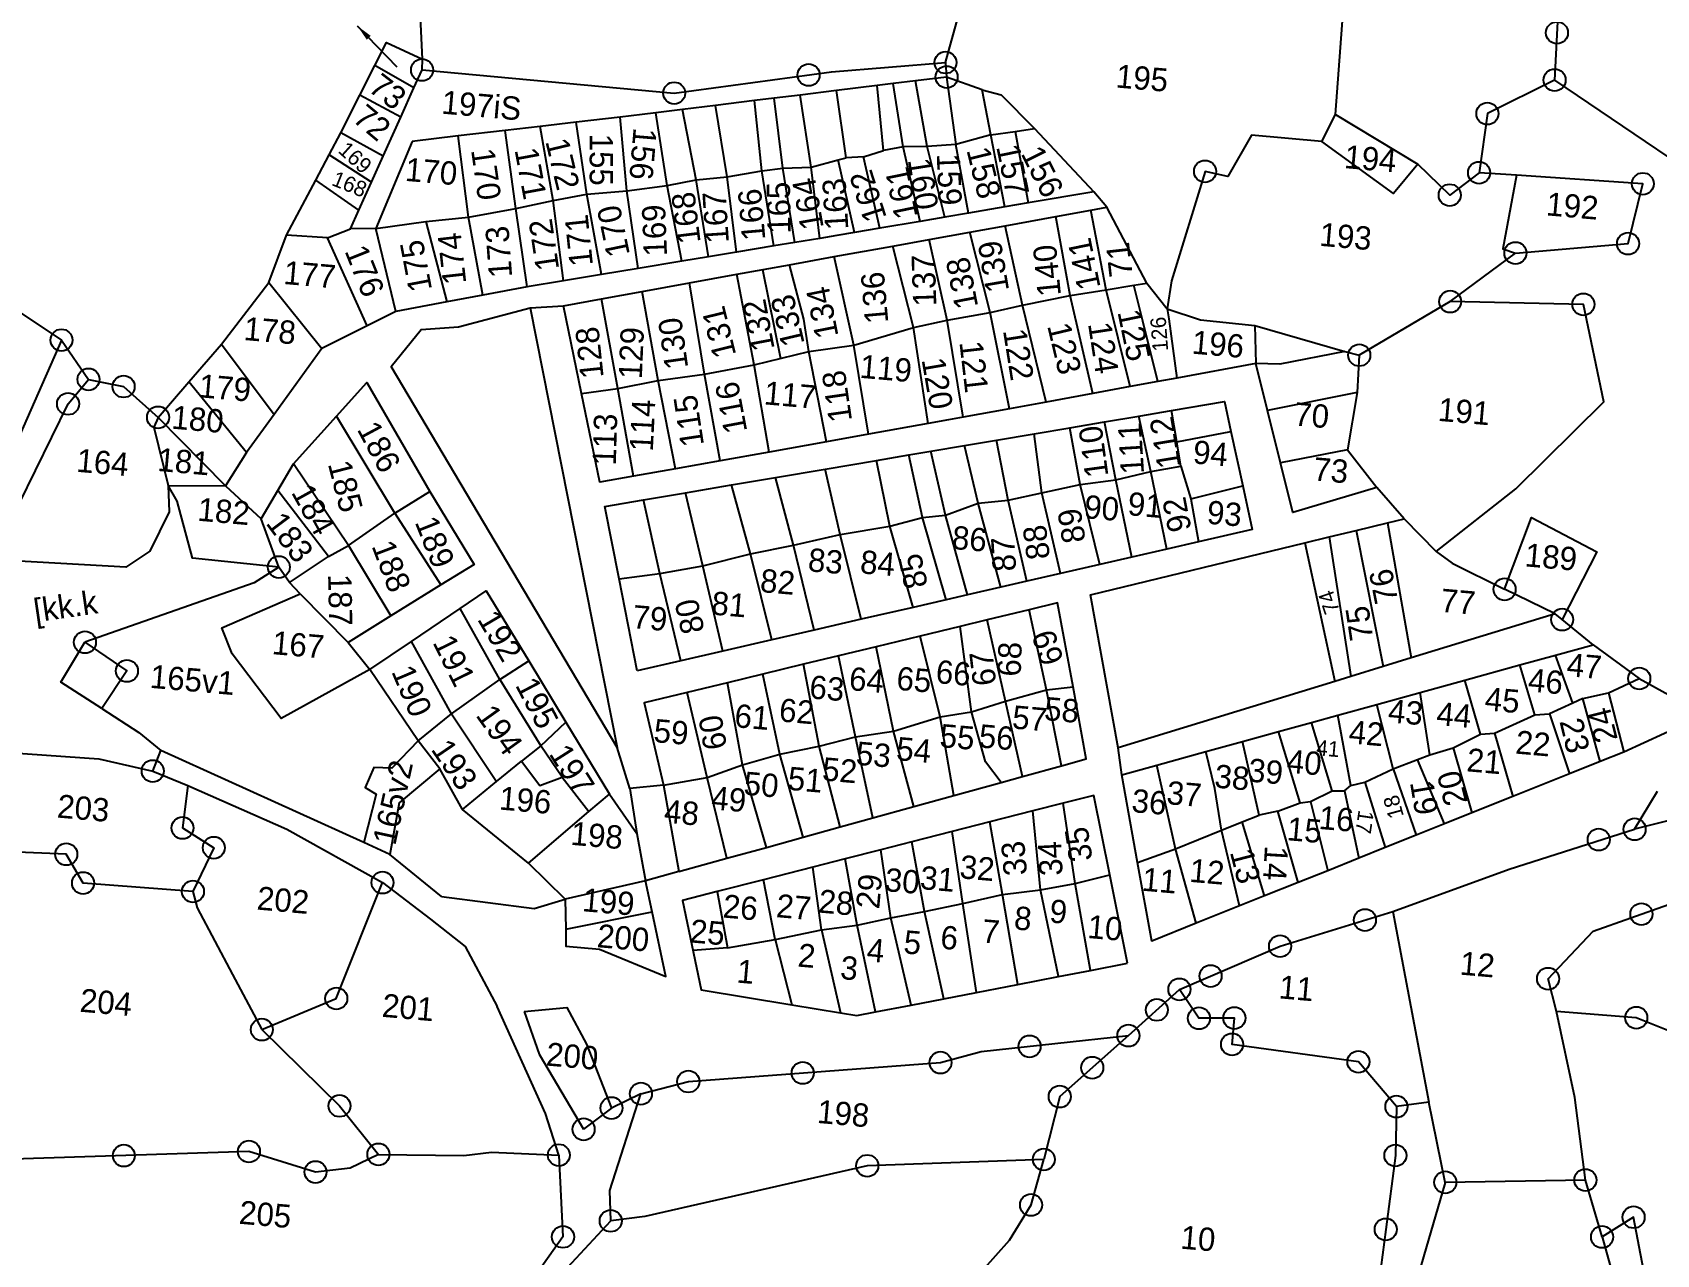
# Model space of a CAD drawing. Header units: metres. Extents: x 274545 to 277694, y 2063792 to 2066197.
# Drawn here: x 275255 to 275888, y 2065041 to 2065518 of the extents above; entities that cross this region are included whole.
import ezdxf
from ezdxf.enums import TextEntityAlignment as Align

# ---------------------------------------------------------------- set-up
doc = ezdxf.new("R2010")
doc.units = ezdxf.units.M
for name, color, linetype in [('OFF', 1, 'Continuous'), ('POLY_PARCEL', 6, 'Continuous'), ('POLY_ROAD', 30, 'Continuous'), ('POLY_WATER', 4, 'Continuous'), ('SYM_ARROW', 1, 'Continuous'), ('SYM_STONE', 1, 'Continuous'), ('TEXT_MAPIN', 7, 'Continuous'), ('TEXT_PARCEL', 7, 'Continuous')]:
    doc.layers.add(name, color=color, linetype=linetype)
doc.styles.get("Standard").update_dxf_attribs({"font": 'simplex.shx'})
doc.styles.add('TEXT_MAP', font='')
doc.styles.get('TEXT_MAP').set_extended_font_data('Kruti Dev 050')
doc.dimstyles.get("Standard").update_dxf_attribs({"dimtxt": 0.18, "dimasz": 0.18, "dimexe": 0.18, "dimexo": 0.0625, "dimgap": 0.09, "dimtad": 0, "dimtih": 1, "dimtoh": 1, "dimdec": 4, "dimzin": 0, "dimdsep": 46, "dimtxsty": 'Standard', "dimcen": 0.09, "dimadec": 0, "dimazin": 0, "dimtfac": 1, "dimtdec": 4, "dimtofl": 0, "dimtmove": 0, "dimatfit": 3, "dimfxl": 1, "dimtolj": 1, "dimtzin": 0, "dimarcsym": 0})

# ---------------------------------------------------------------- blocks, each defined once
blk = doc.blocks.new('STONE')
blk.add_circle((0, 0), 0.851)
blk = doc.blocks.new('TEXTARROW')
blk.add_leader([(0.04, -0.01), (8.68, -0.01)], dimstyle='Standard', override={"dimtxt": 2.5, "dimasz": 2.5, "dimexe": 1.25, "dimexo": 0.625, "dimgap": 0.625, "dimtad": 1, "dimtih": 0, "dimtoh": 0, "dimzin": 8, "dimcen": 2.5, "dimtofl": 1})
blk = doc.blocks.new('LLLL')
at = {"layer": 'OFF'}
for points in [[(275449.58, 2065408.42), (275462.53, 2065409.19)], [(275501.5, 2065222.67), (275488.42, 2065221.36), (275483.46, 2065237.34)], [(275302.79, 2065228.16), (275305.93, 2065236.17)], [(275679.77, 2065226.76), (275678.34, 2065237.19)], [(275488.42, 2065221.36), (275491.07, 2065203.84)], [(275507.47, 2065189.08), (275494.51, 2065185.52)]]:
    blk.add_lwpolyline(points, dxfattribs=at)
at = {"layer": 'POLY_PARCEL'}
for points in [[(275848.14, 2065496.96), (275927.87, 2065442.96), (276000.16, 2065448.27), (276026.43, 2065552.55), (276036.02, 2065551.41), (276033.96, 2065531.27), (276037.63, 2065523.14), (276038.9, 2065508.96)], [(275762.86, 2065483.58), (275766.78, 2065535.82)], [(275611.19, 2065503.78), (275616.72, 2065523.92)], [(275849.4, 2065522.16), (275848.14, 2065496.96)], [(275404.4, 2065493.91), (275389.18, 2065502.67)], [(275407.55, 2065500.89), (275407.74, 2065505.09)], [(275604, 2065471.12), (275599.57, 2065496.66)], [(275611.63, 2065498.12), (275615.15, 2065471.93)], [(275625.43, 2065493.18), (275611.63, 2065498.12)], [(275848.14, 2065496.96), (275821.99, 2065483.92), (275818.74, 2065460.9)], [(275399.29, 2065482.59), (275383.37, 2065491.09)], [(275558.97, 2065463.08), (275554.62, 2065491.15)], [(275572.59, 2065466.77), (275568.8, 2065492.9)], [(275587.01, 2065469.5), (275584.63, 2065494.85)], [(275594.68, 2065471.05), (275590.88, 2065495.6)], [(275625.43, 2065493.18), (275632.79, 2065491.21), (275645.84, 2065478.12)], [(275628.77, 2065475.61), (275625.43, 2065493.18)], [(275502.94, 2065455.99), (275498.47, 2065484.25)], [(275514.21, 2065458.11), (275508.88, 2065485.53)], [(275526.28, 2065459.28), (275521.68, 2065487.1)], [(275539.78, 2065461.65), (275536.9, 2065488.97)], [(275547.85, 2065462.72), (275544.55, 2065489.91)], [(275444.08, 2065446.94), (275439.91, 2065477.36)], [(275458.54, 2065450.11), (275453.49, 2065478.95)], [(275471.6, 2065452.52), (275467.51, 2065480.59)], [(275487.23, 2065453.81), (275484.64, 2065482.59)], [(275638.25, 2065477), (275645.84, 2065478.12)], [(275645.84, 2065478.12), (275668.84, 2065453.53)], [(275757.57, 2065473.1), (275762.86, 2065483.58)], [(275762.86, 2065483.58), (275794.95, 2065464.22)], [(275392.4, 2065467.32), (275375.99, 2065476.39)], [(275425.62, 2065443.67), (275421.66, 2065475.22)], [(275594.68, 2065471.05), (275587.01, 2065469.5)], [(275604, 2065471.12), (275594.68, 2065471.05)], [(275601.29, 2065441.99), (275594.68, 2065471.05)], [(275615.15, 2065471.93), (275604, 2065471.12)], [(275610.9, 2065443.63), (275604, 2065471.12)], [(275628.77, 2065475.61), (275615.15, 2065471.93)], [(275620.19, 2065445.22), (275615.15, 2065471.93)], [(275628.77, 2065475.61), (275638.25, 2065477)], [(275634.33, 2065447.63), (275628.77, 2065475.61)], [(275638.25, 2065477), (275643.32, 2065449.17)], [(275757.57, 2065473.1), (275730.26, 2065475.47), (275721.05, 2065459.4), (275712.15, 2065461.42), (275699.06, 2065418.81), (275697.48, 2065407.96)], [(275794.95, 2065464.22), (275785.52, 2065452.85), (275757.57, 2065473.1)], [(275387.87, 2065457.28), (275371.44, 2065467.86)], [(275558.97, 2065463.08), (275569.48, 2065465.93)], [(275569.48, 2065465.93), (275572.59, 2065466.77)], [(275575.85, 2065437.64), (275569.48, 2065465.93)], [(275579.27, 2065467.07), (275572.59, 2065466.77)], [(275579.27, 2065467.07), (275587.01, 2065469.5)], [(275585.67, 2065439.32), (275579.27, 2065467.07)], [(275514.21, 2065458.11), (275526.28, 2065459.28)], [(275526.28, 2065459.28), (275539.78, 2065461.65)], [(275529.87, 2065430.01), (275526.28, 2065459.28)], [(275539.78, 2065461.65), (275547.85, 2065462.72)], [(275544.45, 2065432.42), (275539.78, 2065461.65)], [(275547.85, 2065462.72), (275558.97, 2065463.08)], [(275552.59, 2065433.76), (275547.85, 2065462.72)], [(275562.32, 2065435.37), (275558.97, 2065463.08)], [(275818.74, 2065460.9), (275807.35, 2065452.2), (275794.95, 2065464.22)], [(275833.35, 2065459.94), (275818.74, 2065460.9)], [(275833.35, 2065459.94), (275828.05, 2065431.34), (275832.91, 2065429.67)], [(275832.91, 2065429.67), (275876.7, 2065433.36), (275882.47, 2065456.61), (275833.35, 2065459.94)], [(275382.92, 2065446.32), (275366.19, 2065457.99)], [(275458.54, 2065450.11), (275471.6, 2065452.52)], [(275471.6, 2065452.52), (275487.23, 2065453.81)], [(275477.34, 2065421.34), (275471.6, 2065452.52)], [(275487.23, 2065453.81), (275502.94, 2065455.99)], [(275491.61, 2065423.7), (275487.23, 2065453.81)], [(275502.94, 2065455.99), (275514.21, 2065458.11)], [(275508.63, 2065426.5), (275502.94, 2065455.99)], [(275518.98, 2065428.21), (275514.21, 2065458.11)], [(275425.62, 2065443.67), (275444.08, 2065446.94)], [(275444.08, 2065446.94), (275458.54, 2065450.11)], [(275448.39, 2065416.56), (275444.08, 2065446.94)], [(275462.65, 2065418.92), (275458.54, 2065450.11)], [(275673.74, 2065415.34), (275667.68, 2065446.33)], [(275689.48, 2065417.96), (275673.94, 2065447.47)], [(275389.53, 2065439.23), (275409.07, 2065442.01)], [(275409.07, 2065442.01), (275425.62, 2065443.67)], [(275409.07, 2065442.01), (275417.24, 2065410.69)], [(275431.2, 2065413.32), (275425.62, 2065443.67)], [(275641.19, 2065409.4), (275634.4, 2065440.31)], [(275659.69, 2065413.11), (275654.1, 2065443.87)], [(275370.83, 2065435.59), (275354.79, 2065436.59)], [(275370.83, 2065435.59), (275379.68, 2065439.15)], [(275386.18, 2065401.37), (275370.83, 2065435.59)], [(275397.41, 2065406.95), (275389.53, 2065439.23)], [(275611.86, 2065403.54), (275604.86, 2065434.96)], [(275628.52, 2065406.52), (275620.68, 2065437.82)], [(275575.55, 2065393.85), (275567.93, 2065428.27)], [(275598.76, 2065400.69), (275590.68, 2065432.39)], [(275807.51, 2065410.79), (275832.91, 2065429.67)], [(275536.76, 2065386.15), (275530.04, 2065421.41)], [(275540.01, 2065423.22), (275547, 2065388.67)], [(275558.05, 2065391.38), (275556.04, 2065403.96), (275550.47, 2065425.11)], [(275348.02, 2065418.27), (275368.52, 2065392.6)], [(275499.44, 2065380.09), (275493.19, 2065414.74)], [(275517.38, 2065382.52), (275511.63, 2065418.08)], [(275659.69, 2065413.11), (275673.74, 2065415.34)], [(275673.74, 2065415.34), (275684.4, 2065417.12)], [(275683.05, 2065377.73), (275673.74, 2065415.34)], [(275684.4, 2065417.12), (275689.48, 2065417.96)], [(275687.9, 2065403.18), (275684.4, 2065417.12)], [(275689.48, 2065417.96), (275697.48, 2065407.96)], [(275483.66, 2065377.03), (275477.37, 2065411.88)], [(275628.52, 2065406.52), (275641.19, 2065409.4)], [(275641.19, 2065409.4), (275659.69, 2065413.11)], [(275650.32, 2065371.73), (275641.19, 2065409.4)], [(275668.53, 2065375.07), (275659.69, 2065413.11)], [(275697.48, 2065407.96), (275710.41, 2065403.74), (275731.49, 2065401.46)], [(275697.48, 2065407.96), (275698.02, 2065404.03)], [(275807.51, 2065410.79), (275772.16, 2065389.94)], [(275802.04, 2065313.59), (275833.07, 2065337.94), (275867.29, 2065371.84), (275859.33, 2065409.72), (275807.51, 2065410.79)], [(275598.76, 2065400.69), (275611.86, 2065403.54)], [(275611.86, 2065403.54), (275628.52, 2065406.52)], [(275618.05, 2065365.81), (275611.86, 2065403.54)], [(275636.07, 2065369.11), (275628.52, 2065406.52)], [(275693.8, 2065379.7), (275687.9, 2065403.18)], [(275698.02, 2065404.03), (275701.19, 2065381.05)], [(275267.3, 2065395.8), (275243.27, 2065341.61), (275212.29, 2065346.2), (275182.3, 2065379.7)], [(275575.55, 2065393.85), (275598.76, 2065400.69)], [(275604.43, 2065363.35), (275598.76, 2065400.69)], [(275731.49, 2065401.46), (275731.91, 2065386.69)], [(275731.49, 2065401.46), (275766.52, 2065391.32)], [(275329.52, 2065394.18), (275349.97, 2065366.93)], [(275536.76, 2065386.15), (275558.05, 2065391.38)], [(275558.05, 2065391.38), (275575.55, 2065393.85)], [(275564.89, 2065356.28), (275558.05, 2065391.38)], [(275581.18, 2065359.19), (275575.55, 2065393.85)], [(275766.52, 2065391.32), (275741.27, 2065386.43), (275731.91, 2065386.69)], [(275766.52, 2065391.32), (275772.16, 2065389.94)], [(275772.16, 2065389.94), (275771.34, 2065375.4)], [(275499.44, 2065380.09), (275517.38, 2065382.52)], [(275517.38, 2065382.52), (275536.76, 2065386.15)], [(275523.52, 2065348.88), (275517.38, 2065382.52)], [(275542.55, 2065352.28), (275536.76, 2065386.15)], [(275244.53, 2065319.17), (275269.87, 2065371.01), (275277.79, 2065380.51)], [(275339.21, 2065352.06), (275316.84, 2065379.55)], [(275469.58, 2065375.06), (275483.66, 2065377.03)], [(275483.66, 2065377.03), (275499.44, 2065380.09)], [(275489.78, 2065342.85), (275483.66, 2065377.03)], [(275506.14, 2065345.77), (275499.44, 2065380.09)], [(275771.34, 2065375.4), (275736.43, 2065368.46)], [(275771.34, 2065375.4), (275767.63, 2065353.12)], [(275304.88, 2065365.75), (275303.22, 2065361.91), (275308.78, 2065339.27)], [(275331.07, 2065339.19), (275304.88, 2065365.75)], [(275396.95, 2065328.5), (275374.34, 2065366.28)], [(275677.51, 2065341.47), (275673.02, 2065364)], [(275691.09, 2065344.72), (275686.43, 2065366.27)], [(275701.21, 2065356.18), (275699.14, 2065368.42)], [(275648.7, 2065336.44), (275645.67, 2065359.37)], [(275663.6, 2065339.58), (275659.62, 2065361.73)], [(275701.21, 2065356.18), (275722.24, 2065360.2)], [(275602.19, 2065326.76), (275596.96, 2065351.13)], [(275611.15, 2065327.75), (275605.53, 2065352.58)], [(275623.96, 2065332.39), (275618.53, 2065354.78)], [(275635.59, 2065333.6), (275631.09, 2065356.91)], [(275702.8, 2065346.8), (275701.21, 2065356.18)], [(275767.63, 2065353.12), (275741.5, 2065348.01)], [(275767.63, 2065353.12), (275779, 2065338.49)], [(275379.01, 2065315.88), (275357.58, 2065347.65)], [(275570.15, 2065320.24), (275564.35, 2065345.62)], [(275589.49, 2065323.43), (275584.33, 2065349)], [(275677.51, 2065341.47), (275691.09, 2065344.72)], [(275691.09, 2065344.72), (275702.8, 2065346.8)], [(275697.3, 2065314.53), (275691.09, 2065344.72)], [(275702.8, 2065346.8), (275706.57, 2065334.07)], [(275308.78, 2065339.27), (275309.22, 2065329.04), (275301.68, 2065313.75), (275292.27, 2065307.48), (275248.6, 2065309.95), (275244.53, 2065319.17)], [(275351.86, 2065307.51), (275318.29, 2065310.97), (275312.24, 2065333.21), (275308.78, 2065339.27)], [(275308.78, 2065339.27), (275331.07, 2065339.19)], [(275535.35, 2065312.63), (275527.89, 2065339.45)], [(275552.06, 2065316.05), (275545.04, 2065342.35)], [(275648.7, 2065336.44), (275663.6, 2065339.58)], [(275663.6, 2065339.58), (275677.51, 2065341.47)], [(275671.29, 2065308.56), (275663.6, 2065339.58)], [(275683.69, 2065311.41), (275677.51, 2065341.47)], [(275706.57, 2065334.07), (275726.82, 2065339.18)], [(275371.11, 2065311.7), (275351.49, 2065337.35)], [(275396.95, 2065328.5), (275410.54, 2065336.96)], [(275500.12, 2065305.07), (275493.72, 2065333.67)], [(275516.78, 2065308.05), (275510.07, 2065336.44)], [(275611.15, 2065327.75), (275623.96, 2065332.39)], [(275623.96, 2065332.39), (275635.59, 2065333.6)], [(275632.78, 2065299.71), (275623.96, 2065332.39)], [(275635.59, 2065333.6), (275648.7, 2065336.44)], [(275642.85, 2065302.02), (275635.59, 2065333.6)], [(275655.92, 2065305.03), (275648.7, 2065336.44)], [(275706.57, 2065334.07), (275709.67, 2065317.37)], [(275351.86, 2065307.51), (275344.94, 2065326.27)], [(275379.01, 2065315.88), (275396.95, 2065328.5)], [(275396.95, 2065328.5), (275414.93, 2065300.61)], [(275589.49, 2065323.43), (275602.19, 2065326.76)], [(275602.19, 2065326.76), (275611.15, 2065327.75)], [(275611.4, 2065294.8), (275602.19, 2065326.76)], [(275619.71, 2065296.71), (275611.15, 2065327.75)], [(275789.66, 2065326.32), (275802.04, 2065313.59)], [(275828.69, 2065298.87), (275839.09, 2065326.76), (275864.53, 2065313.47), (275851.09, 2065287.11)], [(275552.06, 2065316.05), (275570.15, 2065320.24)], [(275570.15, 2065320.24), (275589.49, 2065323.43)], [(275578.34, 2065287.21), (275570.15, 2065320.24)], [(275598.61, 2065291.86), (275589.49, 2065323.43)], [(275770.92, 2065321.77), (275781.4, 2065268.83)], [(275783.13, 2065324.74), (275792.29, 2065272.17)], [(275371.11, 2065311.7), (275379.01, 2065315.88)], [(275379.01, 2065315.88), (275395.42, 2065288.52)], [(275535.35, 2065312.63), (275552.06, 2065316.05)], [(275560.09, 2065283.02), (275552.06, 2065316.05)], [(275750.98, 2065316.93), (275762.66, 2065263.08)], [(275760.47, 2065319.23), (275768.93, 2065265)], [(275802.04, 2065313.59), (275808.29, 2065309.06), (275828.69, 2065298.87)], [(275351.86, 2065307.51), (275342.28, 2065301.36), (275276.43, 2065278.29)], [(275356.03, 2065301.49), (275351.86, 2065307.51)], [(275356.03, 2065301.49), (275371.11, 2065311.7)], [(275500.12, 2065305.07), (275516.78, 2065308.05)], [(275516.78, 2065308.05), (275535.35, 2065312.63)], [(275524.56, 2065274.85), (275516.78, 2065308.05)], [(275543.61, 2065279.23), (275535.35, 2065312.63)], [(275360.09, 2065297.15), (275356.03, 2065301.49)], [(275484.27, 2065302.92), (275500.12, 2065305.07)], [(275508.23, 2065271.1), (275500.12, 2065305.07)], [(275387.21, 2065267.62), (275352.76, 2065248.61), (275333.67, 2065273.75), (275329.67, 2065283.84), (275360.09, 2065297.15)], [(275360.09, 2065297.15), (275378.76, 2065278.19)], [(275848.31, 2065289.37), (275828.69, 2065298.87)], [(275437.87, 2065263.8), (275422.39, 2065291.47)], [(275650.43, 2065259.81), (275643.68, 2065290.93)], [(275621.31, 2065251.26), (275616.94, 2065284.46)], [(275634.53, 2065255.43), (275627.4, 2065286.99)], [(275283.05, 2065252.46), (275267.1, 2065262.71), (275276.43, 2065278.29)], [(275276.43, 2065278.29), (275292.75, 2065267.12), (275283.05, 2065252.46)], [(275418.97, 2065250.38), (275403.44, 2065278.62)], [(275590.95, 2065243.71), (275584.23, 2065276.54)], [(275609.16, 2065249.22), (275601.33, 2065280.68)], [(275863.19, 2065277.3), (275881.08, 2065264.18)], [(275437.87, 2065263.8), (275449.06, 2065271.06)], [(275562.06, 2065237.81), (275556, 2065269.71)], [(275576.13, 2065241.46), (275569.57, 2065273)], [(275840.39, 2065250), (275834.65, 2065269.44)], [(275855.29, 2065254.58), (275848.55, 2065273.27)], [(275406.09, 2065239.98), (275387.21, 2065267.62)], [(275418.97, 2065250.38), (275437.87, 2065263.8)], [(275437.87, 2065263.8), (275453.8, 2065238.04)], [(275532.18, 2065230.66), (275526.41, 2065262.55)], [(275546.72, 2065234.71), (275540.11, 2065265.87)], [(275819.35, 2065242.53), (275813.23, 2065263.54)], [(275869.07, 2065258.58), (275881.08, 2065264.18)], [(275881.08, 2065264.18), (275906.69, 2065250.03)], [(275518.45, 2065225.65), (275510.67, 2065258.74)], [(275634.53, 2065255.43), (275650.43, 2065259.81)], [(275650.43, 2065259.81), (275660.8, 2065260.94)], [(275656.36, 2065230.25), (275650.43, 2065259.81)], [(275799.59, 2065234.5), (275795.78, 2065258.73)], [(275859.12, 2065256.35), (275855.29, 2065254.58)], [(275859.12, 2065256.35), (275869.07, 2065258.58)], [(275865.85, 2065231.86), (275859.12, 2065256.35)], [(275869.07, 2065258.58), (275875.02, 2065235.53)], [(275283.05, 2065252.46), (275297.32, 2065243.24), (275305.93, 2065236.17)], [(275406.09, 2065239.98), (275418.97, 2065250.38)], [(275418.97, 2065250.38), (275436.52, 2065224.11)], [(275609.16, 2065249.22), (275621.31, 2065251.26)], [(275621.31, 2065251.26), (275634.53, 2065255.43)], [(275632.9, 2065223.77), (275626.7, 2065231.74), (275621.31, 2065251.26)], [(275641.12, 2065226.04), (275634.53, 2065255.43)], [(275768.85, 2065222.55), (275763.84, 2065249.93)], [(275785.38, 2065229.09), (275779.04, 2065254.11)], [(275824.71, 2065242.95), (275840.39, 2065250)], [(275840.39, 2065250), (275846.19, 2065250.38)], [(275855.29, 2065254.58), (275846.19, 2065250.38)], [(275846.19, 2065250.38), (275853.94, 2065227.09)], [(275453.8, 2065238.04), (275463.52, 2065247.19)], [(275576.13, 2065241.46), (275590.95, 2065243.71)], [(275590.95, 2065243.71), (275609.16, 2065249.22)], [(275598.83, 2065214.34), (275590.95, 2065243.71)], [(275614.37, 2065218.64), (275609.16, 2065249.22)], [(275749.2, 2065215.85), (275740.67, 2065243.54)], [(275761.58, 2065220.53), (275753.58, 2065247.1)], [(275406.09, 2065239.98), (275395.86, 2065229.35), (275388.78, 2065229.52), (275385.45, 2065221.84), (275389.66, 2065219.25), (275384.93, 2065200.36)], [(275414.45, 2065229.06), (275406.09, 2065239.98)], [(275453.8, 2065238.04), (275446.19, 2065232.06)], [(275462.05, 2065225.8), (275453.8, 2065238.04)], [(275546.72, 2065234.71), (275562.06, 2065237.81)], [(275562.06, 2065237.81), (275576.13, 2065241.46)], [(275570.23, 2065206.43), (275562.06, 2065237.81)], [(275582.88, 2065209.93), (275576.13, 2065241.46)], [(275733.27, 2065211.03), (275726.67, 2065239.68)], [(275799.59, 2065234.5), (275808.7, 2065237.25)], [(275808.7, 2065237.25), (275819.35, 2065242.53)], [(275808.7, 2065237.25), (275815.99, 2065211.89)], [(275819.35, 2065242.53), (275824.71, 2065242.95)], [(275824.71, 2065242.95), (275831.94, 2065218.28)], [(275239.16, 2065235.88), (275281.85, 2065232.98), (275302.79, 2065228.16)], [(275436.52, 2065224.11), (275446.19, 2065232.06)], [(275446.19, 2065232.06), (275453.34, 2065222.57), (275462.05, 2065225.8)], [(275532.18, 2065230.66), (275546.72, 2065234.71)], [(275555.78, 2065202.44), (275546.72, 2065234.71)], [(275718.57, 2065205.22), (275715.99, 2065221.39), (275712.52, 2065235.78)], [(275785.38, 2065229.09), (275794.85, 2065232.69)], [(275794.85, 2065232.69), (275799.59, 2065234.5)], [(275805.36, 2065207.64), (275794.85, 2065232.69)], [(275414.45, 2065229.06), (275398.67, 2065215.81), (275395.07, 2065195.77)], [(275423.27, 2065213.23), (275414.45, 2065229.06)], [(275462.05, 2065225.8), (275472.49, 2065212.43)], [(275501.5, 2065222.67), (275518.45, 2065225.65)], [(275518.45, 2065225.65), (275532.18, 2065230.66)], [(275526.19, 2065194.26), (275518.45, 2065225.65)], [(275541.53, 2065198.5), (275532.18, 2065230.66)], [(275700.65, 2065197.92), (275693.38, 2065230.51)], [(275774.28, 2065223.85), (275785.38, 2065229.09)], [(275785.38, 2065229.09), (275794.35, 2065203.23)], [(275316.45, 2065222.59), (275314.37, 2065206.05), (275326.55, 2065198.35), (275318.42, 2065181.33)], [(275423.27, 2065213.23), (275436.52, 2065224.11)], [(275472.49, 2065212.43), (275480.47, 2065219.22)], [(275753.24, 2065216.38), (275761.58, 2065220.53)], [(275761.58, 2065220.53), (275766.46, 2065220.55)], [(275766.46, 2065220.55), (275768.85, 2065222.55)], [(275766.46, 2065220.55), (275771.97, 2065194.27)], [(275768.85, 2065222.55), (275774.28, 2065223.85)], [(275774.28, 2065223.85), (275782.25, 2065198.39)], [(275931.98, 2065218.77), (275879.28, 2065205.54)], [(275448.94, 2065192.39), (275423.27, 2065213.23)], [(275448.94, 2065192.39), (275472.49, 2065212.43)], [(275648.09, 2065182.03), (275645.21, 2065212.68)], [(275661.6, 2065184.4), (275656.96, 2065215.68)], [(275740.5, 2065212.61), (275733.27, 2065211.03)], [(275740.5, 2065212.61), (275749.2, 2065215.85)], [(275748.33, 2065184.8), (275740.5, 2065212.61)], [(275749.2, 2065215.85), (275753.24, 2065216.38)], [(275753.24, 2065216.38), (275759.87, 2065189.42)], [(275633.3, 2065180.22), (275628.41, 2065208.39)], [(275718.57, 2065205.22), (275726.66, 2065208.41)], [(275726.66, 2065208.41), (275733.27, 2065211.03)], [(275735.32, 2065179.59), (275726.66, 2065208.41)], [(275603.02, 2065173.55), (275598.08, 2065200.64)], [(275617.92, 2065176.68), (275613.77, 2065204.65)], [(275700.65, 2065197.92), (275718.57, 2065205.22)], [(275725.6, 2065175.7), (275718.57, 2065205.22)], [(275318.42, 2065181.33), (275275.7, 2065184.61), (275269.14, 2065195.81), (275234.07, 2065197.29)], [(275576.85, 2065168.29), (275572.13, 2065194.02)], [(275589.96, 2065171.14), (275586.02, 2065197.57)], [(275685.94, 2065192.65), (275700.65, 2065197.92)], [(275708.73, 2065168.95), (275700.65, 2065197.92)], [(275463.25, 2065178.38), (275448.94, 2065192.39)], [(275562.94, 2065166.4), (275559.55, 2065190.81)], [(275661.6, 2065184.4), (275675.1, 2065187.83)], [(275318.42, 2065181.33), (275320.09, 2065174.99), (275333.78, 2065148.98), (275345.22, 2065127.61)], [(275345.22, 2065127.61), (275374.2, 2065139.71), (275392.16, 2065184.81)], [(275494.51, 2065185.52), (275463.25, 2065178.38)], [(275497.06, 2065173.36), (275494.51, 2065185.52)], [(275522.31, 2065181.3), (275526.43, 2065159.39), (275544.89, 2065162.65)], [(275544.89, 2065162.65), (275540.43, 2065185.92)], [(275633.3, 2065180.22), (275648.09, 2065182.03)], [(275648.09, 2065182.03), (275661.6, 2065184.4)], [(275655.2, 2065148.26), (275648.09, 2065182.03)], [(275667.65, 2065150.66), (275661.6, 2065184.4)], [(275848.87, 2065134.61), (275845.6, 2065147.4), (275863.16, 2065165.87), (275907.04, 2065181.43), (275941.73, 2065174.04)], [(275603.02, 2065173.55), (275617.92, 2065176.68)], [(275617.92, 2065176.68), (275633.3, 2065180.22)], [(275623.27, 2065142.09), (275617.92, 2065176.68)], [(275639.36, 2065145.2), (275633.3, 2065180.22)], [(275941.73, 2065174.04), (275954.2, 2065166.39), (275961.79, 2065138.54), (275950.18, 2065112.99), (275920.72, 2065115.86), (275879.93, 2065132.22), (275848.87, 2065134.61)], [(275463.43, 2065166.74), (275497.06, 2065173.36)], [(275562.94, 2065166.4), (275576.85, 2065168.29)], [(275576.85, 2065168.29), (275589.96, 2065171.14)], [(275583.97, 2065134.5), (275576.85, 2065168.29)], [(275589.96, 2065171.14), (275603.02, 2065173.55)], [(275597.84, 2065137.18), (275589.96, 2065171.14)], [(275610.59, 2065139.64), (275603.02, 2065173.55)], [(275785.18, 2065173.57), (275799.26, 2065099.38)], [(275544.89, 2065162.65), (275562.94, 2065166.4)], [(275544.89, 2065162.65), (275551.44, 2065137.23)], [(275562.94, 2065166.4), (275570.35, 2065134.12)], [(275526.43, 2065159.39), (275512.9, 2065158.42)], [(275786.6, 2065097.67), (275771.81, 2065115.07), (275722.68, 2065121.84), (275723.57, 2065132.08), (275709.8, 2065132.03), (275702.18, 2065143.24)], [(275860.11, 2065069.08), (275855.97, 2065101.18), (275848.87, 2065134.61)], [(275345.22, 2065127.61), (275375.45, 2065097.95), (275390.58, 2065079.05)], [(275682.35, 2065125.29), (275655.63, 2065101.55), (275649.44, 2065077.09)], [(275799.26, 2065099.38), (275786.6, 2065097.67)], [(275805.62, 2065068.2), (275799.26, 2065099.38)], [(275786.6, 2065097.67), (275786.2, 2065078.64), (275782.45, 2065049.9), (275778.62, 2065020.23), (275773.46, 2065001.58)], [(275390.58, 2065079.05), (275379.54, 2065073.67), (275366.11, 2065072.18), (275340.21, 2065080.19), (275232.39, 2065076.67)], [(275390.58, 2065079.05), (275423.86, 2065078.67), (275434.61, 2065079.95), (275460.76, 2065078.78)], [(275649.44, 2065077.09), (275580.74, 2065074.63), (275494.28, 2065054.96), (275480.95, 2065053.21)], [(275589.1, 2064950.22), (275593.81, 2064962.55), (275619.3, 2065007.52), (275620.13, 2065027.76), (275636.08, 2065045.75), (275644.46, 2065059.4), (275649.44, 2065077.09)], [(275805.62, 2065068.2), (275788.7, 2065010.29), (275798.1, 2064999.78), (275810.65, 2064997.72)], [(275860.11, 2065069.08), (275805.62, 2065068.2)], [(275866.62, 2065046.95), (275860.11, 2065069.08)], [(275899.2, 2065033.18), (275882.72, 2065034.3), (275878.86, 2065054.64), (275866.62, 2065046.95)], [(275866.62, 2065046.95), (275870.91, 2065031.58), (275861.27, 2065003.35), (275878.89, 2064975.88), (275874.16, 2064968.26)]]:
    blk.add_lwpolyline(points, dxfattribs=at)
at = {"layer": 'POLY_ROAD'}
for points in [[(275407.55, 2065500.89), (275505.65, 2065491.88), (275566.82, 2065500.14), (275611.19, 2065503.78)], [(275611.19, 2065503.78), (275611.63, 2065498.12)], [(275404.4, 2065493.91), (275407.55, 2065500.89)], [(275599.57, 2065496.66), (275590.88, 2065495.6)], [(275611.63, 2065498.12), (275599.57, 2065496.66)], [(275399.29, 2065482.59), (275404.4, 2065493.91)], [(275554.62, 2065491.15), (275544.55, 2065489.91)], [(275568.8, 2065492.9), (275554.62, 2065491.15)], [(275584.63, 2065494.85), (275568.8, 2065492.9)], [(275590.88, 2065495.6), (275584.63, 2065494.85)], [(275498.47, 2065484.25), (275493.21, 2065483.6), (275484.64, 2065482.59)], [(275508.88, 2065485.53), (275498.47, 2065484.25)], [(275521.68, 2065487.1), (275508.88, 2065485.53)], [(275536.9, 2065488.97), (275521.68, 2065487.1)], [(275544.55, 2065489.91), (275536.9, 2065488.97)], [(275392.4, 2065467.32), (275399.29, 2065482.59)], [(275439.91, 2065477.36), (275421.66, 2065475.22)], [(275453.49, 2065478.95), (275439.91, 2065477.36)], [(275467.51, 2065480.59), (275453.49, 2065478.95)], [(275484.64, 2065482.59), (275467.51, 2065480.59)], [(275403.73, 2065473.12), (275389.53, 2065439.23)], [(275421.66, 2065475.22), (275403.73, 2065473.12)], [(275387.87, 2065457.28), (275392.4, 2065467.32)], [(275382.92, 2065446.32), (275387.87, 2065457.28)], [(275668.84, 2065453.53), (275643.32, 2065449.17)], [(275673.94, 2065447.47), (275668.84, 2065453.53)], [(275379.68, 2065439.15), (275382.92, 2065446.32)], [(275634.33, 2065447.63), (275620.19, 2065445.22)], [(275643.32, 2065449.17), (275634.33, 2065447.63)], [(275654.1, 2065443.87), (275667.68, 2065446.33)], [(275667.68, 2065446.33), (275673.94, 2065447.47)], [(275601.29, 2065441.99), (275585.67, 2065439.32)], [(275610.9, 2065443.63), (275601.29, 2065441.99)], [(275620.19, 2065445.22), (275610.9, 2065443.63)], [(275620.68, 2065437.82), (275634.4, 2065440.31)], [(275634.4, 2065440.31), (275654.1, 2065443.87)], [(275389.53, 2065439.23), (275379.68, 2065439.15)], [(275552.59, 2065433.76), (275544.45, 2065432.42)], [(275562.32, 2065435.37), (275552.59, 2065433.76)], [(275575.85, 2065437.64), (275568.94, 2065436.46), (275562.32, 2065435.37)], [(275585.67, 2065439.32), (275575.85, 2065437.64)], [(275590.68, 2065432.39), (275604.86, 2065434.96)], [(275604.86, 2065434.96), (275620.68, 2065437.82)], [(275518.98, 2065428.21), (275508.63, 2065426.5)], [(275529.87, 2065430.01), (275518.98, 2065428.21)], [(275544.45, 2065432.42), (275529.87, 2065430.01)], [(275550.47, 2065425.11), (275567.93, 2065428.27)], [(275567.93, 2065428.27), (275590.68, 2065432.39)], [(275477.34, 2065421.34), (275462.65, 2065418.92)], [(275491.61, 2065423.7), (275477.34, 2065421.34)], [(275508.63, 2065426.5), (275491.61, 2065423.7)], [(275511.63, 2065418.08), (275530.04, 2065421.41)], [(275530.04, 2065421.41), (275550.47, 2065425.11)], [(275448.39, 2065416.56), (275431.2, 2065413.32)], [(275462.65, 2065418.92), (275448.39, 2065416.56)], [(275477.37, 2065411.88), (275493.19, 2065414.74)], [(275493.19, 2065414.74), (275511.63, 2065418.08)], [(275395.59, 2065385.49), (275407.16, 2065399.94), (275421.78, 2065401.01), (275449.58, 2065408.42), (275483.46, 2065237.34), (275395.59, 2065385.49)], [(275417.24, 2065410.69), (275397.41, 2065406.95)], [(275431.2, 2065413.32), (275417.24, 2065410.69)], [(275469.58, 2065375.06), (275462.53, 2065409.19), (275477.37, 2065411.88)], [(275397.41, 2065406.95), (275386.18, 2065401.37)], [(275386.18, 2065401.37), (275368.52, 2065392.6)], [(275368.52, 2065392.6), (275349.97, 2065366.93)], [(275731.91, 2065386.69), (275701.19, 2065381.05)], [(275736.43, 2065368.46), (275731.91, 2065386.69)], [(275374.34, 2065366.28), (275386.11, 2065379.36), (275410.54, 2065336.96)], [(275683.05, 2065377.73), (275668.53, 2065375.07)], [(275693.8, 2065379.7), (275683.05, 2065377.73)], [(275701.19, 2065381.05), (275693.8, 2065379.7)], [(275489.78, 2065342.85), (275476.71, 2065340.51), (275469.58, 2065375.06)], [(275650.32, 2065371.73), (275636.07, 2065369.11)], [(275668.53, 2065375.07), (275650.32, 2065371.73)], [(275699.14, 2065368.42), (275719.69, 2065371.89), (275722.24, 2065360.2)], [(275349.97, 2065366.93), (275339.21, 2065352.06)], [(275357.58, 2065347.65), (275374.34, 2065366.28)], [(275618.05, 2065365.81), (275612.38, 2065364.77), (275604.43, 2065363.35)], [(275636.07, 2065369.11), (275618.05, 2065365.81)], [(275659.62, 2065361.73), (275673.02, 2065364)], [(275673.02, 2065364), (275686.43, 2065366.27)], [(275686.43, 2065366.27), (275699.14, 2065368.42)], [(275741.5, 2065348.01), (275736.43, 2065368.46)], [(275581.18, 2065359.19), (275564.89, 2065356.28)], [(275604.43, 2065363.35), (275581.18, 2065359.19)], [(275631.09, 2065356.91), (275645.67, 2065359.37)], [(275645.67, 2065359.37), (275659.62, 2065361.73)], [(275722.24, 2065360.2), (275726.82, 2065339.18)], [(275339.21, 2065352.06), (275331.07, 2065339.19)], [(275542.55, 2065352.28), (275523.52, 2065348.88)], [(275564.89, 2065356.28), (275542.55, 2065352.28)], [(275584.33, 2065349), (275596.96, 2065351.13)], [(275596.96, 2065351.13), (275605.53, 2065352.58)], [(275605.53, 2065352.58), (275618.53, 2065354.78)], [(275618.53, 2065354.78), (275631.09, 2065356.91)], [(275351.49, 2065337.35), (275357.58, 2065347.65)], [(275506.14, 2065345.77), (275489.78, 2065342.85)], [(275523.52, 2065348.88), (275506.14, 2065345.77)], [(275545.04, 2065342.35), (275564.35, 2065345.62)], [(275564.35, 2065345.62), (275584.33, 2065349)], [(275779, 2065338.49), (275746.28, 2065328.69), (275741.5, 2065348.01)], [(275331.07, 2065339.19), (275344.94, 2065326.27)], [(275510.07, 2065336.44), (275527.89, 2065339.45)], [(275527.89, 2065339.45), (275545.04, 2065342.35)], [(275726.82, 2065339.18), (275730.53, 2065322.16), (275709.67, 2065317.37)], [(275789.66, 2065326.32), (275779, 2065338.49)], [(275344.94, 2065326.27), (275351.49, 2065337.35)], [(275410.54, 2065336.96), (275427.8, 2065308.58), (275414.93, 2065300.61)], [(275484.27, 2065302.92), (275478.73, 2065331.14), (275493.72, 2065333.67)], [(275493.72, 2065333.67), (275510.07, 2065336.44)], [(275783.13, 2065324.74), (275789.66, 2065326.32)], [(275760.47, 2065319.23), (275770.92, 2065321.77)], [(275770.92, 2065321.77), (275783.13, 2065324.74)], [(275762.66, 2065263.08), (275678.34, 2065237.19), (275667.58, 2065296.67), (275750.98, 2065316.93)], [(275697.3, 2065314.53), (275683.69, 2065311.41)], [(275709.67, 2065317.37), (275697.3, 2065314.53)], [(275750.98, 2065316.93), (275760.47, 2065319.23)], [(275671.29, 2065308.56), (275655.92, 2065305.03)], [(275683.69, 2065311.41), (275671.29, 2065308.56)], [(275414.93, 2065300.61), (275395.42, 2065288.52)], [(275491.29, 2065267.21), (275484.27, 2065302.92)], [(275642.85, 2065302.02), (275632.78, 2065299.71)], [(275655.92, 2065305.03), (275642.85, 2065302.02)], [(275422.39, 2065291.47), (275432.53, 2065298.33), (275449.06, 2065271.06)], [(275611.4, 2065294.8), (275598.61, 2065291.86)], [(275619.71, 2065296.71), (275611.4, 2065294.8)], [(275632.78, 2065299.71), (275619.71, 2065296.71)], [(275395.42, 2065288.52), (275378.76, 2065278.19)], [(275403.44, 2065278.62), (275422.39, 2065291.47)], [(275598.61, 2065291.86), (275578.34, 2065287.21)], [(275643.68, 2065290.93), (275627.4, 2065286.99)], [(275660.8, 2065260.94), (275654.82, 2065293.63), (275643.68, 2065290.93)], [(275848.31, 2065289.37), (275792.29, 2065272.17)], [(275851.09, 2065287.11), (275848.31, 2065289.37)], [(275560.09, 2065283.02), (275543.61, 2065279.23)], [(275578.34, 2065287.21), (275560.09, 2065283.02)], [(275616.94, 2065284.46), (275601.33, 2065280.68)], [(275627.4, 2065286.99), (275616.94, 2065284.46)], [(275863.19, 2065277.3), (275851.09, 2065287.11)], [(275378.76, 2065278.19), (275387.21, 2065267.62)], [(275387.21, 2065267.62), (275403.44, 2065278.62)], [(275543.61, 2065279.23), (275524.56, 2065274.85)], [(275584.23, 2065276.54), (275569.57, 2065273)], [(275601.33, 2065280.68), (275584.23, 2065276.54)], [(275848.55, 2065273.27), (275863.19, 2065277.3)], [(275449.06, 2065271.06), (275463.52, 2065247.19)], [(275508.23, 2065271.1), (275491.29, 2065267.21)], [(275524.56, 2065274.85), (275508.23, 2065271.1)], [(275556, 2065269.71), (275540.11, 2065265.87)], [(275569.57, 2065273), (275556, 2065269.71)], [(275781.4, 2065268.83), (275768.93, 2065265)], [(275792.29, 2065272.17), (275781.4, 2065268.83)], [(275813.23, 2065263.54), (275834.65, 2065269.44)], [(275834.65, 2065269.44), (275848.55, 2065273.27)], [(275526.41, 2065262.55), (275510.67, 2065258.74)], [(275540.11, 2065265.87), (275526.41, 2065262.55)], [(275768.93, 2065265), (275762.66, 2065263.08)], [(275795.78, 2065258.73), (275813.23, 2065263.54)], [(275510.67, 2065258.74), (275493.98, 2065254.7), (275501.5, 2065222.67)], [(275656.36, 2065230.25), (275665.93, 2065232.9), (275660.8, 2065260.94)], [(275779.04, 2065254.11), (275795.78, 2065258.73)], [(275753.58, 2065247.1), (275763.84, 2065249.93)], [(275763.84, 2065249.93), (275779.04, 2065254.11)], [(275906.69, 2065250.03), (275875.02, 2065235.53)], [(275463.52, 2065247.19), (275480.47, 2065219.22)], [(275726.67, 2065239.68), (275740.67, 2065243.54)], [(275740.67, 2065243.54), (275753.58, 2065247.1)], [(275712.52, 2065235.78), (275726.67, 2065239.68)], [(275384.93, 2065200.36), (275305.93, 2065236.17)], [(275693.38, 2065230.51), (275712.52, 2065235.78)], [(275865.85, 2065231.86), (275853.94, 2065227.09)], [(275875.02, 2065235.53), (275865.85, 2065231.86)], [(275302.79, 2065228.16), (275316.45, 2065222.59)], [(275632.9, 2065223.77), (275641.12, 2065226.04)], [(275641.12, 2065226.04), (275656.36, 2065230.25)], [(275685.94, 2065192.65), (275679.77, 2065226.76), (275693.38, 2065230.51)], [(275853.94, 2065227.09), (275831.94, 2065218.28)], [(275316.45, 2065222.59), (275354.96, 2065205.59), (275392.16, 2065184.81)], [(275480.47, 2065219.22), (275491.07, 2065203.84)], [(275501.5, 2065222.67), (275507.47, 2065189.08)], [(275598.83, 2065214.34), (275614.37, 2065218.64)], [(275614.37, 2065218.64), (275632.9, 2065223.77)], [(275675.1, 2065187.83), (275668.92, 2065218.73), (275656.96, 2065215.68)], [(275831.94, 2065218.28), (275815.99, 2065211.89)], [(275879.28, 2065205.54), (275888.22, 2065220.33)], [(275582.88, 2065209.93), (275598.83, 2065214.34)], [(275645.21, 2065212.68), (275628.41, 2065208.39)], [(275656.96, 2065215.68), (275645.21, 2065212.68)], [(275555.78, 2065202.44), (275570.23, 2065206.43)], [(275570.23, 2065206.43), (275582.88, 2065209.93)], [(275628.41, 2065208.39), (275613.77, 2065204.65)], [(275805.36, 2065207.64), (275794.35, 2065203.23)], [(275815.99, 2065211.89), (275805.36, 2065207.64)], [(275395.07, 2065195.77), (275384.93, 2065200.36)], [(275491.07, 2065203.84), (275494.51, 2065185.52)], [(275541.53, 2065198.5), (275555.78, 2065202.44)], [(275598.08, 2065200.64), (275586.02, 2065197.57)], [(275613.77, 2065204.65), (275598.08, 2065200.64)], [(275794.35, 2065203.23), (275782.25, 2065198.39)], [(275830.5, 2065190), (275879.28, 2065205.54)], [(275415.1, 2065179.4), (275395.07, 2065195.77)], [(275507.47, 2065189.08), (275526.19, 2065194.26)], [(275526.19, 2065194.26), (275541.53, 2065198.5)], [(275572.13, 2065194.02), (275559.55, 2065190.81)], [(275586.02, 2065197.57), (275572.13, 2065194.02)], [(275771.97, 2065194.27), (275759.87, 2065189.42)], [(275782.25, 2065198.39), (275771.97, 2065194.27)], [(275559.55, 2065190.81), (275540.43, 2065185.92)], [(275681.98, 2065153.43), (275675.1, 2065187.83)], [(275708.73, 2065168.95), (275691.48, 2065162.04), (275685.94, 2065192.65)], [(275759.87, 2065189.42), (275748.33, 2065184.8)], [(275785.18, 2065173.57), (275830.5, 2065190)], [(275392.16, 2065184.81), (275410.91, 2065170.51)], [(275522.31, 2065181.3), (275508.84, 2065177.86), (275516.12, 2065143.04), (275551.44, 2065137.23)], [(275540.43, 2065185.92), (275522.31, 2065181.3)], [(275748.33, 2065184.8), (275735.32, 2065179.59)], [(275415.1, 2065179.4), (275451.21, 2065174.74), (275463.25, 2065178.38)], [(275463.25, 2065178.38), (275463.43, 2065166.74)], [(275725.6, 2065175.7), (275708.73, 2065168.95)], [(275735.32, 2065179.59), (275725.6, 2065175.7)], [(275410.91, 2065170.51), (275424.27, 2065159.92), (275436.73, 2065136.58)], [(275463.43, 2065166.74), (275463.53, 2065160.08), (275476.55, 2065158.95), (275502.34, 2065148.28), (275497.06, 2065173.36)], [(275702.18, 2065143.24), (275741.36, 2065160.06), (275785.18, 2065173.57)], [(275655.2, 2065148.26), (275667.65, 2065150.66)], [(275667.65, 2065150.66), (275681.98, 2065153.43)], [(275623.27, 2065142.09), (275639.36, 2065145.2)], [(275639.36, 2065145.2), (275655.2, 2065148.26)], [(275682.35, 2065125.29), (275702.18, 2065143.24)], [(275460.76, 2065078.78), (275455.54, 2065094.98), (275436.73, 2065136.58)], [(275447.29, 2065134.69), (275463.86, 2065136.17), (275471.52, 2065121.92), (275481.25, 2065097.1)], [(275551.44, 2065137.23), (275570.35, 2065134.12)], [(275583.97, 2065134.5), (275597.84, 2065137.18)], [(275597.84, 2065137.18), (275610.59, 2065139.64)], [(275610.59, 2065139.64), (275623.27, 2065142.09)], [(275447.29, 2065134.69), (275453.17, 2065118.09), (275470.42, 2065088.82)], [(275570.35, 2065134.12), (275576.65, 2065133.09), (275583.97, 2065134.5)], [(275492.72, 2065102.69), (275511.15, 2065107.41), (275609.26, 2065114.79), (275625.1, 2065119.04), (275682.35, 2065125.29)], [(275480.95, 2065053.21), (275480.66, 2065065.09), (275492.72, 2065102.69)], [(275492.72, 2065102.69), (275481.25, 2065097.1)], [(275481.25, 2065097.1), (275470.42, 2065088.82)], [(275460.76, 2065078.78), (275462.39, 2065046.99), (275450.99, 2065031.06)], [(275459.12, 2065029.64), (275480.95, 2065053.21)]]:
    blk.add_lwpolyline(points, dxfattribs=at)
at = {"layer": 'POLY_WATER'}
for points in [[(275407.74, 2065505.09), (275404.02, 2065584.27), (275511.56, 2065697.89)], [(275389.18, 2065502.67), (275393.68, 2065511.63), (275407.74, 2065505.09)], [(275383.37, 2065491.09), (275389.18, 2065502.67)], [(275375.99, 2065476.39), (275383.37, 2065491.09)], [(275371.44, 2065467.86), (275375.99, 2065476.39)], [(275366.19, 2065457.99), (275371.44, 2065467.86)], [(275354.79, 2065436.59), (275366.19, 2065457.99)], [(275209.89, 2065434.03), (275267.3, 2065395.8)], [(275348.02, 2065418.27), (275354.79, 2065436.59)], [(275329.52, 2065394.18), (275348.02, 2065418.27)], [(275267.3, 2065395.8), (275277.79, 2065380.51)], [(275316.84, 2065379.55), (275329.52, 2065394.18)], [(275277.79, 2065380.51), (275291.44, 2065377.75), (275304.88, 2065365.75)], [(275304.88, 2065365.75), (275316.84, 2065379.55)]]:
    blk.add_lwpolyline(points, dxfattribs=at)
at = {"layer": 'SYM_ARROW', "xscale": 2.567522012235216, "yscale": 2.567522012235216, "zscale": 2.567522012235216, "rotation": 313.9261708318803}
blk.add_blockref('TEXTARROW', (275382.31, 2065518.14), dxfattribs=at)
at = {"layer": 'SYM_STONE', "xscale": 5.032339698576776, "yscale": 5.032339698576776, "zscale": 5.032339698576776, "rotation": 355.0271284027528}
for p in [(275849.06, 2065515.35), (275407.55, 2065500.89), (275557.95, 2065498.95), (275611.19, 2065503.78), (275611.63, 2065498.12), (275505.65, 2065491.88), (275848.14, 2065496.96), (275821.99, 2065483.92), (275712.15, 2065461.42), (275818.74, 2065460.9), (275882.47, 2065456.61), (275807.35, 2065452.2), (275832.91, 2065429.67), (275876.7, 2065433.36), (275807.51, 2065410.79), (275859.33, 2065409.72), (275267.3, 2065395.8), (275772.16, 2065389.94), (275277.79, 2065380.51), (275291.44, 2065377.75), (275269.87, 2065371.01), (275304.88, 2065365.75), (275351.86, 2065307.51), (275828.69, 2065298.87), (275851.09, 2065287.11), (275276.43, 2065278.29), (275292.75, 2065267.12), (275881.08, 2065264.18), (275302.79, 2065228.16), (275314.37, 2065206.05), (275865.3, 2065201.51), (275879.28, 2065205.54), (275269.14, 2065195.81), (275326.55, 2065198.35), (275275.7, 2065184.61), (275392.16, 2065184.81), (275318.42, 2065181.33), (275774.37, 2065170.24), (275881.9, 2065172.52), (275741.36, 2065160.06), (275714.33, 2065148.45), (275845.6, 2065147.4), (275374.2, 2065139.71), (275702.18, 2065143.24), (275693.4, 2065135.29), (275709.8, 2065132.03), (275723.57, 2065132.08), (275879.93, 2065132.22), (275345.22, 2065127.61), (275682.35, 2065125.29), (275643.89, 2065121.09), (275722.68, 2065121.84), (275609.26, 2065114.79), (275668.28, 2065112.79), (275771.81, 2065115.07), (275511.15, 2065107.41), (275555.66, 2065110.76), (275492.72, 2065102.69), (275655.63, 2065101.55), (275375.45, 2065097.95), (275481.25, 2065097.1), (275786.6, 2065097.67), (275470.42, 2065088.82), (275291.55, 2065078.6), (275340.21, 2065080.19), (275390.58, 2065079.05), (275460.76, 2065078.78), (275580.74, 2065074.63), (275649.44, 2065077.09), (275786.2, 2065078.64), (275366.11, 2065072.18), (275860.11, 2065069.08), (275805.62, 2065068.2), (275644.46, 2065059.4), (275480.95, 2065053.21), (275782.45, 2065049.9), (275878.86, 2065054.64), (275462.39, 2065046.99), (275866.62, 2065046.95)]:
    blk.add_blockref('STONE', p, dxfattribs=at)
at = {"layer": 'TEXT_MAPIN', "style": 'TEXT_MAP'}
blk.add_text('[kk.k', height=9.058, rotation=8.19336, dxfattribs=at).set_placement((275257.16, 2065286.03))
at = {"layer": 'TEXT_PARCEL', "style": 'TEXT_MAP'}
for s, height, rotation, p in [('195', 9.058, 355.02713, (275687.29, 2065493.22)), ('73', 9.058, 322.41659, (275391.49, 2065488.93)), ('197iS', 9.058, 355.02713, (275430.32, 2065482.58)), ('72', 9.058, 320.28924, (275385.26, 2065476.95)), ('156', 9.058, 265.14272, (275489.03, 2065468.6)), ('169', 6.039, 317.96533, (275379.55, 2065464.59)), ('172', 9.058, 283.51844, (275457.84, 2065463.31)), ('155', 9.058, 270.01978, (275472.77, 2065465.96)), ('157', 9.058, 281.63269, (275632.94, 2065461.11)), ('194', 9.058, 355.02713, (275776.14, 2065461.87)), ('170', 9.058, 355.02713, (275410.76, 2065456.9)), ('170', 9.058, 278.06538, (275428.03, 2065459.74)), ('171', 9.058, 280.49405, (275445.36, 2065459.89)), ('160', 9.058, 278.81476, (275598.04, 2065455.94)), ('159', 9.058, 272.08198, (275608.16, 2065458.16)), ('158', 9.058, 283.83246, (275621.72, 2065459.92)), ('156', 9.058, 296.63707, (275644.87, 2065459.4)), ('168', 6.039, 338.14567, (275378.24, 2065453.69)), ('164', 9.058, 100.13598, (275562.1, 2065449.55)), ('163', 9.058, 93.28854, (275572.84, 2065448.96)), ('162', 9.058, 107.79987, (275585.33, 2065453.13)), ('161', 9.058, 101.43808, (275598.45, 2065453.84)), ('168', 9.058, 97.08465, (275514.72, 2065443.87)), ('167', 9.058, 93.7524, (275526.29, 2065443.81)), ('166', 9.058, 94.994, (275540.26, 2065444.99)), ('165', 9.058, 90.90196, (275550.83, 2065447.36)), ('192', 9.058, 355.02713, (275854.69, 2065443.49)), ('170', 9.058, 101.71421, (275486.41, 2065439.06)), ('169', 9.058, 92.27622, (275502.48, 2065438.63)), ('173', 9.058, 94.18602, (275441.9, 2065430.44)), ('172', 9.058, 98.48489, (275459.45, 2065433.5)), ('171', 9.058, 95.97676, (275473.01, 2065435.02)), ('193', 9.058, 355.02713, (275766.49, 2065431.64)), ('175', 9.058, 100.71746, (275409.61, 2065425.44)), ('174', 9.058, 96.29204, (275423.68, 2065427.96)), ('139', 9.058, 99.60609, (275634.3, 2065425.15)), ('141', 9.058, 101.67702, (275669.52, 2065426.28)), ('71', 9.058, 96.39109, (275683.29, 2065427.57)), ('176', 9.058, 291.81038, (275381.06, 2065421.11)), ('137', 9.058, 91.86306, (275607.33, 2065419.14)), ('138', 9.058, 100.92622, (275622.03, 2065418.79)), ('140', 9.058, 95.61052, (275655.14, 2065423.27)), ('177', 9.058, 355.02713, (275363.51, 2065416.79)), ('136', 9.058, 95.07195, (275588.08, 2065412.66)), ('134', 9.058, 101.11334, (275567.66, 2065407.35)), ('131', 9.058, 103.77787, (275527.42, 2065399.91)), ('132', 9.058, 100.75005, (275542.89, 2065402.4)), ('133', 9.058, 103.15214, (275554.16, 2065404.39)), ('178', 9.058, 355.02713, (275348.01, 2065395)), ('130', 9.058, 98.11699, (275509.71, 2065395.1)), ('123', 9.058, 283.44773, (275653.06, 2065391.56)), ('124', 9.058, 278.65096, (275668.13, 2065392.18)), ('125', 9.058, 281.64653, (275680.09, 2065396.87)), ('126', 6.039, 94.29251, (275697.32, 2065398.36)), ('128', 9.058, 95.98516, (275477.18, 2065391.36)), ('129', 9.058, 87.54306, (275493.48, 2065390.57)), ('122', 9.058, 278.99334, (275635.11, 2065389.56)), ('196', 9.058, 355.02713, (275716.81, 2065389.7)), ('119', 9.058, 355.02713, (275587.63, 2065380.3)), ('121', 9.058, 276.61214, (275617.75, 2065384.95)), ('118', 9.058, 98.17219, (275573.43, 2065374.55)), ('120', 9.058, 279.76809, (275603.58, 2065378.25)), ('179', 9.058, 355.02713, (275330.51, 2065372.72)), ('116', 9.058, 100.65587, (275532.24, 2065370.32)), ('117', 9.058, 355.02713, (275550.39, 2065369.98)), ('180', 9.058, 355.02713, (275319.9, 2065360.52)), ('114', 9.058, 87.07399, (275497.83, 2065362.41)), ('115', 9.058, 98.63438, (275515.76, 2065365.03)), ('70', 9.058, 355.02713, (275753.28, 2065362.07)), ('191', 9.058, 355.02713, (275812.58, 2065363.55)), ('186', 9.058, 298.3299, (275386.87, 2065352.22)), ('113', 9.058, 88.34805, (275483.23, 2065357.02)), ('112', 9.058, 99.29178, (275701.09, 2065356.65)), ('110', 9.058, 97.76701, (275673.24, 2065353.01)), ('111', 9.058, 93.47548, (275687.83, 2065353.96)), ('164', 9.058, 355.02713, (275282.92, 2065343.74)), ('181', 9.058, 355.02713, (275314.45, 2065344.06)), ('94', 9.058, 355.02713, (275713.91, 2065347.27)), ('185', 9.058, 284.37204, (275373.39, 2065337.89)), ('73', 9.058, 355.02713, (275760.73, 2065340.66)), ('184', 9.058, 299.00972, (275361.37, 2065327.77)), ('182', 9.058, 355.02713, (275330.06, 2065324.7)), ('90', 9.058, 355.02713, (275671.58, 2065326.02)), ('91', 9.058, 355.02713, (275688.51, 2065327.17)), ('92', 9.058, 100.98015, (275705.66, 2065328.75)), ('93', 9.058, 355.02713, (275719.33, 2065323.85)), ('183', 9.058, 306.95897, (275352.58, 2065316.45)), ('189', 9.058, 291.70634, (275408.37, 2065315.64)), ('89', 9.058, 99.34056, (275664.67, 2065324.28)), ('86', 9.058, 355.02713, (275620.14, 2065314.03)), ('88', 9.058, 97.57897, (275651.02, 2065317.72)), ('188', 9.058, 290.76164, (275391.41, 2065306.32)), ('83', 9.058, 355.02713, (275564.15, 2065305.35)), ('84', 9.058, 355.02713, (275584.43, 2065304.55)), ('87', 9.058, 93.39274, (275638.3, 2065312.78)), ('189', 9.058, 355.02713, (275846.37, 2065306.95)), ('82', 9.058, 355.02713, (275545.52, 2065297.28)), ('85', 9.058, 102.72384, (275602.94, 2065306.87)), ('187', 9.058, 271.1942, (275371.21, 2065294.64)), ('76', 9.058, 101.28263, (275786.02, 2065300.87)), ('80', 9.058, 103.04743, (275516.04, 2065289.3)), ('81', 9.058, 355.02713, (275526.59, 2065288.52)), ('74', 6.039, 109.07686, (275763.18, 2065294.78)), ('77', 9.058, 355.02713, (275810.21, 2065289.56)), ('192', 9.058, 300.54405, (275433.99, 2065278.55)), ('79', 9.058, 355.02713, (275495.84, 2065283.2)), ('75', 9.058, 98.53355, (275776.64, 2065286.29)), ('167', 9.058, 355.02713, (275359.01, 2065272.81)), ('69', 9.058, 108.0381, (275655.25, 2065277.56)), ('191', 9.058, 296.3613, (275416.01, 2065269.19)), ('68', 9.058, 88.06931, (275640.65, 2065271.56)), ('165v1', 9.058, 355.02713, (275317.89, 2065259.15)), ('190', 9.058, 293.03684, (275399.45, 2065257.61)), ('66', 9.058, 355.02713, (275613.88, 2065261.84)), ('67', 9.058, 96.8198, (275630.19, 2065268.59)), ('47', 9.058, 355.02713, (275859.3, 2065264.53)), ('195', 9.058, 297.74101, (275448.35, 2065252.65)), ('63', 9.058, 355.02713, (275564.69, 2065255.9)), ('64', 9.058, 355.02713, (275580.13, 2065259.12)), ('65', 9.058, 355.02713, (275598.57, 2065259.24)), ('46', 9.058, 355.02713, (275844.25, 2065258.58)), ('62', 9.058, 355.02713, (275552.9, 2065246.94)), ('58', 9.058, 355.02713, (275656.02, 2065247.47)), ('45', 9.058, 355.02713, (275827.43, 2065251.26)), ('194', 9.058, 305.656, (275434.07, 2065241.62)), ('61', 9.058, 355.02713, (275535.54, 2065244.71)), ('57', 9.058, 355.02713, (275643.59, 2065244.18)), ('43', 9.058, 355.02713, (275789.79, 2065246.58)), ('44', 9.058, 355.02713, (275808.64, 2065245.51)), ('24', 9.058, 104.04414, (275871.14, 2065247.08)), ('59', 9.058, 355.02713, (275504.1, 2065238.9)), ('60', 9.058, 99.82105, (275525.11, 2065243.92)), ('55', 9.058, 355.02713, (275615.38, 2065236.96)), ('56', 9.058, 355.02713, (275630.59, 2065236.83)), ('42', 9.058, 355.02713, (275774.51, 2065238.39)), ('22', 9.058, 355.02713, (275839.38, 2065234.41)), ('23', 9.058, 283.77906, (275851.58, 2065240.98)), ('193', 9.058, 304.17736, (275416.47, 2065228.24)), ('197', 9.058, 302.4415, (275462.11, 2065226.36)), ('53', 9.058, 355.02713, (275582.8, 2065230.11)), ('54', 9.058, 355.02713, (275598.51, 2065231.9)), ('41', 6.039, 355.02713, (275759.73, 2065233.97)), ('165v2', 9.058, 77.74464, (275400.62, 2065215.04)), ('52', 9.058, 355.02713, (275569.67, 2065223.99)), ('39', 9.058, 355.02713, (275735.36, 2065223.54)), ('40', 9.058, 355.02713, (275750.41, 2065227.03)), ('21', 9.058, 355.02713, (275820.37, 2065227.52)), ('50', 9.058, 355.02713, (275539.14, 2065218.42)), ('51', 9.058, 355.02713, (275556.27, 2065220.32)), ('38', 9.058, 355.02713, (275722.29, 2065221.2)), ('20', 9.058, 104.14616, (275812.69, 2065222.58)), ('203', 9.058, 355.02713, (275275.42, 2065209.24)), ('196', 9.058, 355.02713, (275447.36, 2065212.36)), ('49', 9.058, 355.02713, (275526.53, 2065212.73)), ('36', 9.058, 355.02713, (275690.06, 2065211.67)), ('37', 9.058, 355.02713, (275703.66, 2065214.77)), ('18', 6.039, 105.34883, (275788.35, 2065215.01)), ('19', 9.058, 279.60151, (275792.96, 2065217.15)), ('48', 9.058, 355.02713, (275508.16, 2065207.55)), ('16', 9.058, 355.02713, (275762.84, 2065205.11)), ('17', 6.039, 261.5667, (275771.26, 2065208.79)), ('198', 9.058, 355.02713, (275475.19, 2065198.64)), ('35', 9.058, 98.78427, (275667.43, 2065200.33)), ('15', 9.058, 355.02713, (275750.46, 2065200.72)), ('33', 9.058, 95.1474, (275642.38, 2065194.61)), ('34', 9.058, 92.84041, (275656.47, 2065194.35)), ('32', 9.058, 355.02713, (275623.16, 2065185.93)), ('12', 9.058, 355.02713, (275712.54, 2065184.53)), ('13', 9.058, 284.63843, (275723.46, 2065190.15)), ('14', 9.058, 266.50303, (275735.08, 2065192.59)), ('29', 9.058, 84.88167, (275585.99, 2065180.99)), ('30', 9.058, 355.02713, (275594, 2065180.94)), ('31', 9.058, 355.02713, (275607.74, 2065181.74)), ('11', 9.058, 355.02713, (275694.08, 2065181.08)), ('202', 9.058, 355.02713, (275353.11, 2065173.45)), ('199', 9.058, 355.02713, (275479.71, 2065172.81)), ('28', 9.058, 355.02713, (275568.23, 2065172.58)), ('26', 9.058, 355.02713, (275531.03, 2065170.64)), ('27', 9.058, 355.02713, (275551.79, 2065170.79)), ('8', 9.06, 355.02713, (275640.95, 2065166.34)), ('9', 9.06, 355.02713, (275654.75, 2065169.01)), ('200', 9.058, 355.02713, (275485.44, 2065158.81)), ('25', 9.058, 355.02713, (275518.22, 2065160.96)), ('6', 9.06, 355.02713, (275612.29, 2065158.84)), ('7', 9.06, 355.02713, (275628.45, 2065161.26)), ('10', 9.058, 355.02713, (275672.87, 2065162.69)), ('4', 9.06, 355.02713, (275583.66, 2065153.89)), ('5', 9.06, 355.02713, (275597.98, 2065157)), ('2', 9.06, 355.02713, (275556.83, 2065151.86)), ('3', 9.06, 355.02713, (275573.37, 2065147.03)), ('12', 9.058, 355.02713, (275817.73, 2065148.44)), ('1', 9.06, 355.02713, (275533.06, 2065145.64)), ('204', 9.058, 355.02713, (275284.24, 2065133.71)), ('11', 9.058, 355.02713, (275747.35, 2065139.21)), ('201', 9.058, 355.02713, (275401.8, 2065131.73)), ('200', 9.058, 355.02713, (275465.62, 2065112.78)), ('198', 9.058, 355.02713, (275571.05, 2065090.46)), ('205', 9.058, 355.02713, (275346.19, 2065051.24)), ('10', 9.058, 355.02713, (275709.06, 2065041.85))]:
    blk.add_text(s, height=height, rotation=rotation, dxfattribs=at).set_placement(p, align=Align.CENTER)

msp = doc.modelspace()

# ---------------------------------------------------------------- block references
at = {"xscale": 1.002679775767512, "yscale": 1.002679775767512, "zscale": 1.002679775767512}
msp.add_blockref('LLLL', (-738.66, -5532.63), dxfattribs=at)
msp.add_blockref('LLLL', (-738.66, -5532.63), dxfattribs=at)

doc.saveas('drawing.dxf')
